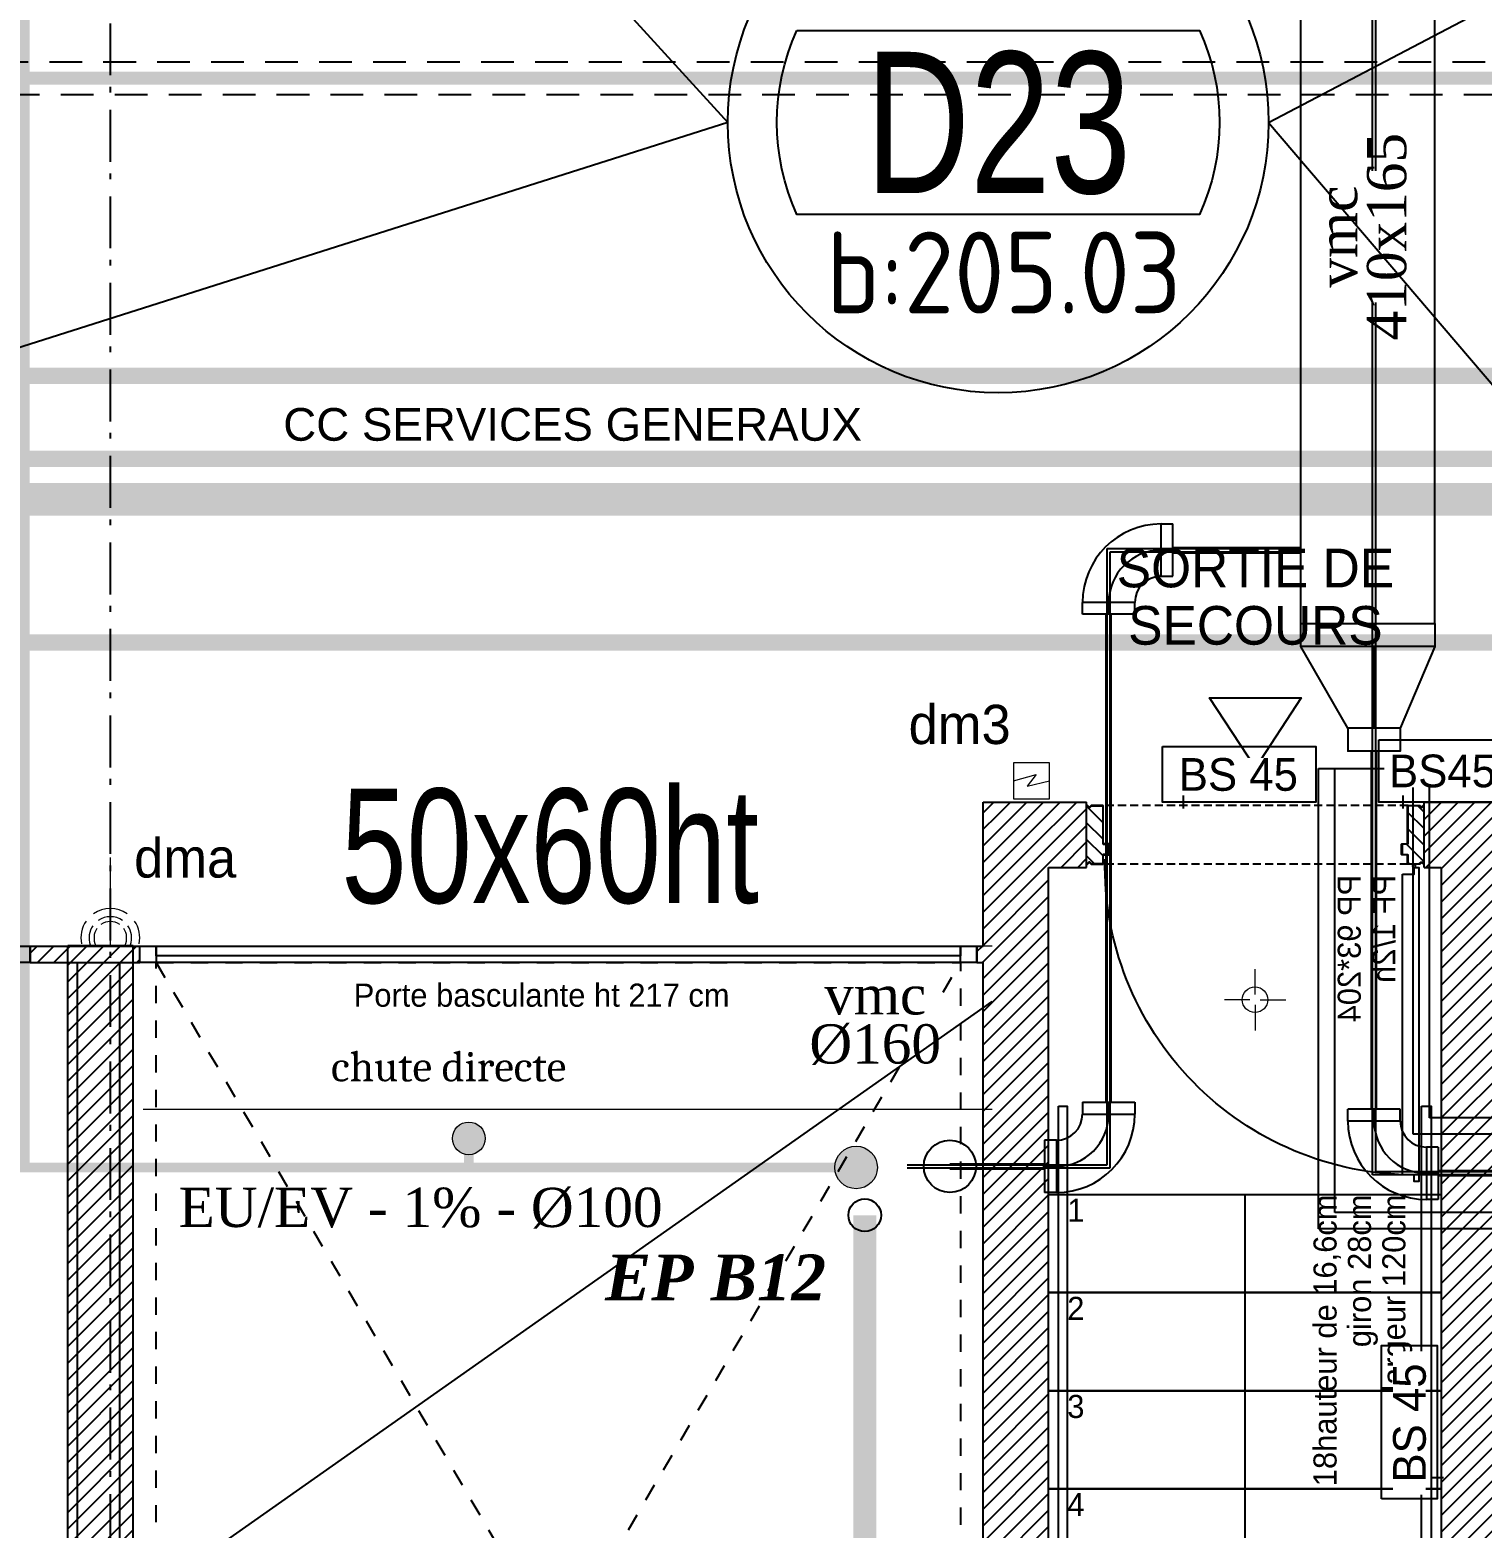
# Model space of a CAD drawing. Header units: centimetres. Extents: x 2452 to 16512, y -4226 to 6371.
# Drawn here: x 10391.9 to 10835.9, y 3608.4 to 4066.5 of the extents above; entities that cross this region are included whole.
import ezdxf
from ezdxf import colors
from ezdxf.entities.mleader import LeaderData, LeaderLine
from ezdxf.enums import TextEntityAlignment as Align
from ezdxf.math import Vec2, Vec3

# ---------------------------------------------------------------- set-up
doc = ezdxf.new("R2010")
doc.units = ezdxf.units.CM
for name, pattern in [('ACAD_ISO02W100', [15, 12, -3]), ('prlm_ef', [0.165, 0.1, -0.065]), ('prlm_ep', [2.5, 1.25, -0.25, 0.25, -0.25, 0.25, -0.25]), ('prlm_eu', [2, 1.25, -0.25, 0.25, -0.25]), ('Style de ligne -1', [0.41664, 0.20828, -0.20836]), ('Style de ligne -11', [0.347222, 0.20828, -0.138942]), ('Style de ligne -13', [0.147638, 0.098425, -0.049213]), ('Style de ligne -6', [1.04164, 0.625, -0.20828, 0.06943, -0.13893]), ('VW-01', [0.41656, 0.20828, -0.20828])]:
    doc.linetypes.add(name, pattern=pattern)
for name, color, linetype, lineweight in [('01_poutres', 40, 'Continuous', 20), ('01_texte_repere', 252, 'Continuous', 20), ('_GAZELEC-RESERVATION', 1, 'Continuous', 18), ('prlm-ELEC-BT', 1, 'Continuous', 25), ('prlm-ELEC-CFO', 1, 'Continuous', 25), ('prlm-ELEC-SSI', 6, 'Continuous', 25), ('prlm-TELECOM', 3, 'Continuous', 25)]:
    doc.layers.add(name, color=color, linetype=linetype, lineweight=lineweight)
for name, color, linetype in [('01_texte', 252, 'Continuous'), ('B GÈnÈral_Hatch', 252, 'Continuous'), ('B Général', 252, 'Continuous'), ('C ANNOTATIONS-prestations', 252, 'Continuous'), ('C ANNOTATIONS-texte', 252, 'Continuous'), ('prlm-BA', 30, 'Continuous'), ('prlm-EAU-EF', 161, 'Continuous'), ('prlm-EAU-EP', 141, 'Continuous'), ('prlm-EAU-EUEV', 25, 'Continuous'), ('prlm-MOD', 64, 'Continuous'), ('prlm-VMC', 93, 'Continuous')]:
    doc.layers.add(name, color=color, linetype=linetype)
doc.layers.add('prlm-ZEROPLOT', color=254, linetype='Continuous', plot=False)
doc.styles.add('Arial', font='arial.ttf')
doc.styles.add('CEDREP', font='GILC____.TTF')
doc.styles.add('CEDTXT', font='isocp.shx')
doc.styles.add('Eurostile', font='Eurosti.TTF')
doc.styles.add('Eurostile (bold)', font='Eurostib.TTF')
doc.styles.add('prlm-eau-ep', font='timesbi.ttf', dxfattribs={"height": 18})
doc.styles.add('prlm-eau-euev', font='pala.ttf', dxfattribs={"height": 18})
doc.styles.add('prlm-elec-cfo', font='comic.ttf', dxfattribs={"height": 12})
doc.styles.add('prlm-elec-ssi', font='comic.ttf', dxfattribs={"height": 12})
doc.styles.add('prlm-mod', font='cambriaz.ttf', dxfattribs={"height": 18})
doc.styles.add('prlm-vmc', font='pala.ttf', dxfattribs={"height": 14})
doc.styles.get("Standard").update_dxf_attribs({"font": 'isocp.shx', "height": 15})
pattern_1 = [(45, (0, 0), (2.4253472, -2.6458333), [])]

# ---------------------------------------------------------------- blocks, each defined once
blk = doc.blocks.new('Porte basculante ht200cm')
at = {"layer": 'B Général', "linetype": 'Style de ligne -1', "ltscale": 25.4}
for p, q in [((-123, -2.5), (0, -212.5)), ((0, -212.5), (123, -2.5))]:
    blk.add_line(p, q, dxfattribs=at)
at = {"layer": 'B Général', "linetype": 'Continuous', "flags": 128}
for points in [[(-128, 2.5), (128, 2.5), (128, -2.5), (-128, -2.5)], [(-123, 2.5), (123, 2.5), (123, -0.5), (-123, -0.5)]]:
    blk.add_lwpolyline(points, close=True, dxfattribs=at)
at = {"layer": 'B Général', "flags": 128}
for points in [[(-128, 2.5), (-123, 2.5), (-123, -2.5), (-128, -2.5)], [(123, 2.5), (128, 2.5), (128, -2.5), (123, -2.5)]]:
    blk.add_lwpolyline(points, close=True, dxfattribs=at)
at = {"layer": 'B Général', "linetype": 'Style de ligne -1', "ltscale": 25.4, "flags": 128}
blk.add_lwpolyline([(-123, -2.5), (123, -2.5), (123, -212.5), (-123, -212.5)], close=True, dxfattribs=at)
at = {"layer": 'B Général', "insert": (-66, -238.42), "char_height": 12.94, "attachment_point": 1, "line_spacing_factor": 0.894142, "style": 'Eurostile'}
blk.add_mtext('G', dxfattribs=at)
at = {"layer": 'C ANNOTATIONS-prestations', "insert": (-62.58, -8.98), "char_height": 7.059, "attachment_point": 1, "line_spacing_factor": 0.894142, "style": 'Eurostile'}
blk.add_mtext('Porte basculante ht 217 cm', dxfattribs=at)
blk = doc.blocks.new('Objet Paramétrique')
at = {"layer": 'B Général', "linetype": 'Continuous'}
blk.add_line((0, 0), (0, 500), dxfattribs=at)
blk = doc.blocks.new('Objet Paramétrique-1')
at = {"layer": 'B Général', "linetype": 'Continuous'}
for p, q in [((0, 0), (0, 500)), ((264, 0), (264, 500))]:
    blk.add_line(p, q, dxfattribs=at)
at = {"layer": 'B Général', "insert": (132, 250), "char_height": 14.118, "attachment_point": 5, "line_spacing_factor": 0.894142, "style": 'Eurostile'}
blk.add_mtext('91', dxfattribs=at)
blk = doc.blocks.new('PP 93_204 PF1_2h mur20')
at = {"layer": 'B GÈnÈral_Hatch', "linetype": 'Continuous'}
h = blk.add_hatch(dxfattribs=at)
h.set_pattern_fill('50_BETON', color=256, style=0, pattern_type=2)
h.set_pattern_definition(pattern_1)
edge = h.paths.add_edge_path()
edge.add_line((-51.6, -8.95), (-50.94, -8.37))
edge.add_line((-50.94, -8.37), (-50.93, -8.36))
edge.add_arc((-50.79, -8.52), 0.2, 48.9909, 131.0091, ccw=False)
edge.add_line((-50.66, -8.36), (-50.65, -8.37))
edge.add_line((-50.65, -8.37), (-50.1, -8.86))
edge.add_line((-50.1, -8.86), (-50.1, -8.86))
edge.add_arc((-50.06, -8.82), 0.05, 228.9909, 270)
edge.add_line((-50.06, -8.87), (-50.06, -8.87))
edge.add_line((-50.06, -8.87), (-46.7, -8.87))
edge.add_line((-46.7, -8.87), (-46.69, -8.87))
edge.add_arc((-46.69, -8.83), 0.0435, 270, 360)
edge.add_line((-46.65, -8.83), (-46.65, 2.7))
edge.add_arc((-46.48, 2.7), 0.174, 90, 180, ccw=False)
edge.add_line((-46.48, 2.87), (-46.45, 2.87))
edge.add_line((-46.45, 2.87), (-44.9, 2.87))
edge.add_line((-44.9, 2.87), (-44.89, 2.87))
edge.add_arc((-44.89, 2.91), 0.0435, 270, 360)
edge.add_line((-44.85, 2.91), (-44.85, 5.96))
edge.add_arc((-44.89, 5.96), 0.0435, 0, 90)
edge.add_line((-44.89, 6), (-44.9, 6))
edge.add_line((-44.9, 6), (-46.45, 6))
edge.add_line((-46.45, 6), (-46.48, 6))
edge.add_arc((-46.48, 6.17), 0.174, 180, 270, ccw=False)
edge.add_line((-46.65, 6.17), (-46.65, 8.83))
edge.add_arc((-46.69, 8.83), 0.0435, 0, 90)
edge.add_line((-46.69, 8.87), (-46.7, 8.87))
edge.add_line((-46.7, 8.87), (-50.06, 8.87))
edge.add_line((-50.06, 8.87), (-50.06, 8.87))
edge.add_arc((-50.06, 8.82), 0.05, 90, 131.0091)
edge.add_line((-50.1, 8.86), (-50.1, 8.86))
edge.add_line((-50.1, 8.86), (-50.65, 8.37))
edge.add_line((-50.65, 8.37), (-50.66, 8.37))
edge.add_arc((-50.79, 8.52), 0.2, 233.0967, 311.0091, ccw=False)
edge.add_line((-50.91, 8.36), (-50.92, 8.36))
edge.add_line((-50.92, 8.36), (-51.44, 8.81))
edge.add_line((-51.44, 8.81), (-51.44, 8.81))
edge.add_line((-51.44, 8.81), (-51.6, 8.95))
edge.add_line((-51.6, 8.95), (-51.6, -8.95))
h = blk.add_hatch(dxfattribs=at)
h.set_pattern_fill('50_BETON', color=256, style=0, pattern_type=2)
h.set_pattern_definition(pattern_1)
edge = h.paths.add_edge_path()
edge.add_line((51.6, -8.95), (50.94, -8.37))
edge.add_line((50.94, -8.37), (50.93, -8.36))
edge.add_arc((50.79, -8.52), 0.2, 48.9909, 131.0091)
edge.add_line((50.66, -8.36), (50.65, -8.37))
edge.add_line((50.65, -8.37), (50.1, -8.86))
edge.add_line((50.1, -8.86), (50.1, -8.86))
edge.add_arc((50.06, -8.82), 0.05, 270, 311.0091, ccw=False)
edge.add_line((50.06, -8.87), (50.06, -8.87))
edge.add_line((50.06, -8.87), (46.7, -8.87))
edge.add_line((46.7, -8.87), (46.69, -8.87))
edge.add_arc((46.69, -8.83), 0.0435, 180, 270, ccw=False)
edge.add_line((46.65, -8.83), (46.65, 2.7))
edge.add_arc((46.48, 2.7), 0.174, 0, 90)
edge.add_line((46.48, 2.87), (46.45, 2.87))
edge.add_line((46.45, 2.87), (44.9, 2.87))
edge.add_line((44.9, 2.87), (44.89, 2.87))
edge.add_arc((44.89, 2.91), 0.0435, 180, 270, ccw=False)
edge.add_line((44.85, 2.91), (44.85, 5.96))
edge.add_arc((44.89, 5.96), 0.0435, 90, 180, ccw=False)
edge.add_line((44.89, 6), (44.9, 6))
edge.add_line((44.9, 6), (46.45, 6))
edge.add_line((46.45, 6), (46.48, 6))
edge.add_arc((46.48, 6.17), 0.174, 270, 360)
edge.add_line((46.65, 6.17), (46.65, 8.83))
edge.add_arc((46.69, 8.83), 0.0435, 90, 180, ccw=False)
edge.add_line((46.69, 8.87), (46.7, 8.87))
edge.add_line((46.7, 8.87), (50.06, 8.87))
edge.add_line((50.06, 8.87), (50.06, 8.87))
edge.add_arc((50.06, 8.82), 0.05, 48.9909, 90, ccw=False)
edge.add_line((50.1, 8.86), (50.1, 8.86))
edge.add_line((50.1, 8.86), (50.65, 8.37))
edge.add_line((50.65, 8.37), (50.66, 8.37))
edge.add_arc((50.79, 8.52), 0.2, 228.9909, 306.9033)
edge.add_line((50.91, 8.36), (50.92, 8.36))
edge.add_line((50.92, 8.36), (51.44, 8.81))
edge.add_line((51.44, 8.81), (51.44, 8.81))
edge.add_line((51.44, 8.81), (51.6, 8.95))
edge.add_line((51.6, 8.95), (51.6, -8.95))
at = {"layer": 'B Général', "linetype": 'Style de ligne -13', "ltscale": 25.4}
for p, q in [((46.7, 9), (-46.7, 9)), ((46.7, -9), (-46.7, -9))]:
    blk.add_line(p, q, dxfattribs=at)
at = {"layer": 'B Général', "linetype": 'Continuous', "flags": 128}
for points in [[(45, 12), (48.5, 12), (48.5, 10), (50, 10), (50.01, 106), (48.51, 106), (48.51, 104), (45.01, 104)], [(0, -20.5), (-14, -41.85), (14, -41.85)]]:
    blk.add_lwpolyline(points, close=True, dxfattribs=at)
for points in [[(-46.5, 8.83), (-46.5, 6.17, 0.414214), (-46.46, 6.13), (-46.45, 6.13), (-44.9, 6.13), (-44.87, 6.13, -0.414214), (-44.7, 5.96), (-44.7, 2.91, -0.414214), (-44.87, 2.74), (-44.9, 2.74), (-46.45, 2.74), (-46.46, 2.74, 0.414214), (-46.5, 2.7), (-46.5, -8.83, -0.414214), (-46.67, -9), (-46.7, -9), (-50.06, -9), (-50.07, -9, -0.18087), (-50.2, -8.95), (-50.2, -8.95), (-50.76, -8.47), (-50.76, -8.46, 0.373975), (-50.83, -8.46), (-50.83, -8.47), (-51.49, -9.04), (-51.6, -8.95), (-50.94, -8.37), (-50.93, -8.36, -0.373975), (-50.66, -8.36), (-50.65, -8.37), (-50.1, -8.86), (-50.1, -8.86, 0.18087), (-50.06, -8.87), (-50.06, -8.87), (-46.7, -8.87), (-46.69, -8.87, 0.414214), (-46.65, -8.83), (-46.65, 2.7, -0.414214), (-46.48, 2.87), (-46.45, 2.87), (-44.9, 2.87), (-44.89, 2.87, 0.414214), (-44.85, 2.91), (-44.85, 5.96, 0.414214), (-44.89, 6), (-44.9, 6), (-46.45, 6), (-46.48, 6, -0.414214), (-46.65, 6.17), (-46.65, 8.83, 0.414214), (-46.69, 8.87), (-46.7, 8.87), (-50.06, 8.87), (-50.06, 8.87, 0.18087), (-50.1, 8.86), (-50.1, 8.86), (-50.65, 8.37), (-50.66, 8.37, -0.353689), (-50.91, 8.36), (-50.92, 8.36), (-51.44, 8.81), (-51.44, 8.81), (-51.6, 8.95), (-51.49, 9.04), (-50.88, 8.51, 0.385556), (-50.77, 8.46), (-50.76, 8.47), (-50.2, 8.95), (-50.2, 8.95, -0.18087), (-50.07, 9), (-50.06, 9), (-46.7, 9), (-46.67, 9, -0.414214)], [(46.5, 8.83), (46.5, 6.17, -0.414214), (46.46, 6.13), (46.45, 6.13), (44.9, 6.13), (44.87, 6.13, 0.414214), (44.7, 5.96), (44.7, 2.91, 0.414214), (44.87, 2.74), (44.9, 2.74), (46.45, 2.74), (46.46, 2.74, -0.414214), (46.5, 2.7), (46.5, -8.83, 0.414214), (46.67, -9), (46.7, -9), (50.06, -9), (50.07, -9, 0.18087), (50.2, -8.95), (50.2, -8.95), (50.76, -8.47), (50.76, -8.46, -0.373975), (50.83, -8.46), (50.83, -8.47), (51.49, -9.04), (51.6, -8.95), (50.94, -8.37), (50.93, -8.36, 0.373975), (50.66, -8.36), (50.65, -8.37), (50.1, -8.86), (50.1, -8.86, -0.18087), (50.06, -8.87), (50.06, -8.87), (46.7, -8.87), (46.69, -8.87, -0.414214), (46.65, -8.83), (46.65, 2.7, 0.414214), (46.48, 2.87), (46.45, 2.87), (44.9, 2.87), (44.89, 2.87, -0.414214), (44.85, 2.91), (44.85, 5.96, -0.414214), (44.89, 6), (44.9, 6), (46.45, 6), (46.48, 6, 0.414214), (46.65, 6.17), (46.65, 8.83, -0.414214), (46.69, 8.87), (46.7, 8.87), (50.06, 8.87), (50.06, 8.87, -0.18087), (50.1, 8.86), (50.1, 8.86), (50.65, 8.37), (50.66, 8.37, 0.353689), (50.91, 8.36), (50.92, 8.36), (51.44, 8.81), (51.44, 8.81), (51.6, 8.95), (51.49, 9.04), (50.88, 8.51, -0.385556), (50.77, 8.46), (50.76, 8.47), (50.2, 8.95), (50.2, 8.95, 0.18087), (50.07, 9), (50.06, 9), (46.7, 9), (46.67, 9, 0.414214)]]:
    blk.add_lwpolyline(points, format="xyb", close=True, dxfattribs=at)
at = {"layer": 'B Général', "linetype": 'Continuous'}
blk.add_circle((48.5, 9.5), 0.5, dxfattribs=at)
blk.add_arc((48.5, 9.5), 94.5, 90, 181.2323, dxfattribs=at)
at = {"layer": 'C ANNOTATIONS-prestations', "insert": (25.17, 12.23), "char_height": 7.059, "attachment_point": 1, "rotation": 90, "line_spacing_factor": 0.894142, "style": 'Eurostile'}
blk.add_mtext('PP 93*204\\PPF 1/2h\\P', dxfattribs=at)
blk = doc.blocks.new('Groupe-114-1')
at = {"layer": 'B GÈnÈral_Hatch', "linetype": 'Continuous'}
blk.add_hatch(color=250, dxfattribs=at).paths.add_polyline_path([(10767.65, 3497.51), (10763.39, 3481.64), (10759.14, 3497.51)])
at = {"layer": 'B Général', "linetype": 'Continuous'}
blk.add_line((10763.39, 3710.39), (10763.39, 3481.64), dxfattribs=at)
at = {"layer": 'B Général', "linetype": 'VW-01', "ltscale": 25.4}
blk.add_line((10703.39, 3477.7), (10823.39, 3485.39), dxfattribs=at)
at = {"layer": 'B Général', "linetype": 'Continuous', "flags": 128}
for points in [[(10706.39, 3737.39), (10709.08, 3737.39), (10709.08, 3200.39), (10706.39, 3200.39)], [(10817.39, 3737.39), (10820.39, 3737.39), (10820.39, 3200.39), (10817.39, 3200.39)], [(10703.39, 3710.39), (10823.39, 3710.39), (10823.39, 3680.39), (10703.39, 3680.39)], [(10703.39, 3680.39), (10823.39, 3680.39), (10823.39, 3650.39), (10703.39, 3650.39)], [(10703.39, 3650.39), (10823.39, 3650.39), (10823.39, 3620.39), (10703.39, 3620.39)], [(10703.39, 3620.39), (10823.39, 3620.39), (10823.39, 3590.39), (10703.39, 3590.39)], [(10703.39, 3590.39), (10823.39, 3590.39), (10823.39, 3560.39), (10703.39, 3560.39)], [(10703.39, 3560.39), (10823.39, 3560.39), (10823.39, 3530.39), (10703.39, 3530.39)], [(10703.39, 3530.39), (10823.39, 3530.39), (10823.39, 3500.39), (10703.39, 3500.39)]]:
    blk.add_lwpolyline(points, close=True, dxfattribs=at)
blk.add_lwpolyline([(10823.39, 3485.39), (10823.39, 3500.39), (10703.39, 3500.39), (10703.39, 3477.89)], dxfattribs=at)
at = {"layer": 'B Général', "flags": 128}
blk.add_lwpolyline([(10767.65, 3497.51), (10763.39, 3481.64), (10759.14, 3497.51)], close=True, dxfattribs=at)
at = {"layer": 'B Général', "linetype": 'VW-01', "ltscale": 25.4, "flags": 128}
blk.add_lwpolyline([(10823.39, 3485.39), (10823.39, 3470.39), (10703.39, 3470.39), (10703.39, 3477.89)], dxfattribs=at)
for points in [[(10703.39, 3470.39), (10823.39, 3470.39), (10823.39, 3440.39), (10703.39, 3440.39)], [(10703.39, 3440.39), (10823.39, 3440.39), (10823.39, 3410.39), (10703.39, 3410.39)], [(10703.39, 3410.39), (10823.39, 3410.39), (10823.39, 3380.39), (10703.39, 3380.39)], [(10703.39, 3380.39), (10823.39, 3380.39), (10823.39, 3350.39), (10703.39, 3350.39)], [(10703.39, 3350.39), (10823.39, 3350.39), (10823.39, 3320.39), (10703.39, 3320.39)], [(10703.39, 3320.39), (10823.39, 3320.39), (10823.39, 3290.39), (10703.39, 3290.39)], [(10703.39, 3290.39), (10823.39, 3290.39), (10823.39, 3260.39), (10703.39, 3260.39)], [(10703.39, 3260.39), (10823.39, 3260.39), (10823.39, 3230.39), (10703.39, 3230.39)], [(10703.39, 3230.39), (10823.39, 3230.39), (10823.39, 3200.39), (10703.39, 3200.39)]]:
    blk.add_lwpolyline(points, close=True, dxfattribs=at)
at = {"layer": 'C ANNOTATIONS-texte', "attachment_point": 1, "line_spacing_factor": 0.894142, "style": 'Eurostile'}
for s, insert, char_height, width in [('1', (10709.08, 3709.09), 7.06, 8.8349), ('2', (10709.08, 3679.09), 7.06, 8.8349), ('3', (10709.08, 3649.09), 7.06, 8.8349), ('4', (10709.08, 3619.09), 7.06, 8.8349), ('5', (10709.08, 3589.09), 7.06, 8.8349), ('6', (10709.08, 3559.09), 7.06, 8.8349), ('7', (10709.08, 3529.09), 7.06, 8.8349), ('8', (10709.08, 3499.09), 7.06, 8.8349), ('9', (10709.08, 3469.09), 7.06, 8.8349), ('10', (10709.08, 3439.09), 7.059, 24.9178), ('11', (10709.08, 3409.09), 7.059, 30.4178), ('12', (10709.08, 3379.09), 7.059, 31.9178), ('13', (10709.08, 3349.09), 7.059, 26.4178), ('14', (10709.08, 3319.09), 7.059, 22.4178), ('15', (10709.08, 3289.09), 7.059, 29.4178), ('16', (10709.08, 3259.09), 7.059, 22.9178), ('17', (10709.08, 3228.49), 7.059, 22.9178), ('18', (10709.08, 3197.89), 7.059, 22.9178)]:
    blk.add_mtext(s, dxfattribs=dict(at, insert=insert, char_height=char_height, width=width))
at = {"layer": 'C ANNOTATIONS-texte', "insert": (10784.37, 3710.39), "char_height": 7.059, "width": 120, "attachment_point": 3, "rotation": 90, "line_spacing_factor": 0.894142, "style": 'Eurostile'}
blk.add_mtext('18hauteur de 16,6cm\\Pgiron 28cm\\Plargeur 120cm', dxfattribs=at)
blk = doc.blocks.new('Groupe-118-1')
at = {"layer": 'B Général', "lineweight": 18}
for p, q in [((10766.5, 3771.51), (10766.5, 3779.32)), ((10764.94, 3769.95), (10757.12, 3769.95)), ((10766.5, 3768.39), (10766.5, 3760.57)), ((10768.06, 3769.95), (10775.88, 3769.95))]:
    blk.add_line(p, q, dxfattribs=at)
blk.add_circle((10766.5, 3769.95), 3.91, dxfattribs=at)
blk = doc.blocks.new('Groupe-129-1')
at = {"layer": 'C ANNOTATIONS-prestations', "linetype": 'Continuous'}
for p, q in [((10785.89, 3699.86), (10785.89, 3840.7)), ((10785.89, 3840.7), (10790.89, 3840.7)), ((10790.89, 3704.86), (10790.89, 3840.7)), ((10790.89, 3840.7), (10814.89, 3840.7)), ((10814.89, 3728.86), (10814.89, 3840.7)), ((10814.89, 3840.7), (10819.89, 3840.7)), ((10819.89, 3733.86), (10819.89, 3840.7)), ((11113.46, 3733.86), (10819.89, 3733.86)), ((11113.46, 3027.11), (11113.46, 3733.86)), ((11108.46, 3728.86), (10814.89, 3728.86)), ((11108.46, 3027.11), (11108.46, 3728.86)), ((11084.46, 3704.86), (10790.89, 3704.86)), ((11084.46, 3027.11), (11084.46, 3704.86)), ((11079.46, 3699.86), (10785.89, 3699.86)), ((11079.46, 3027.11), (11079.46, 3699.86)), ((11079.46, 3027.11), (11084.46, 3027.11)), ((11084.46, 3027.11), (11108.46, 3027.11)), ((11108.46, 3027.11), (11113.46, 3027.11))]:
    blk.add_line(p, q, dxfattribs=at)
blk = doc.blocks.new('Groupe-130-1')
at = {"layer": 'C ANNOTATIONS-prestations'}
blk.add_blockref('Groupe-129-1', (0, 0), dxfattribs=at)
at = {"layer": 'C ANNOTATIONS-prestations', "insert": (11031.88, 3448.1), "char_height": 9.412, "attachment_point": 1, "rotation": 90, "line_spacing_factor": 0.894142, "style": 'Eurostile'}
blk.add_mtext('Prévoir caissons CF2H\\Psur réseaux VMC ', dxfattribs=at)
blk = doc.blocks.new('xi.ep')
at = {"layer": 'prlm-EAU-EP', "color": 0, "linetype": 'ByBlock', "lineweight": -2}
blk.add_circle((0, 0), 5, dxfattribs=at)
blk = doc.blocks.new('A$C3F5B2E1A')
at = {"layer": 'prlm-VMC'}
for points in [[(18.58, 32), (-22.42, 32), (-22.42, 39), (18.58, 39), (18.58, 32)], [(-8, 7), (-22.42, 32)], [(0, 7), (0, 32)], [(18.58, 32), (8, 7)], [(8, 7), (8, 0), (-8, 0), (-8, 0)], [(8, 7), (-8, 7), (-8, 0)]]:
    blk.add_lwpolyline(points, dxfattribs=at)
blk = doc.blocks.new('xi.vmcd160')
at = {"layer": 'prlm-VMC', "color": 0, "linetype": 'ByBlock', "lineweight": -2, "insert": (0, 0), "char_height": 12, "width": 38.0377, "attachment_point": 2, "line_spacing_factor": 0.75, "style": 'prlm-vmc', "bg_fill": 3, "box_fill_scale": 1.1, "bg_fill_color": 256, "bg_fill_transparency": 0}
blk.add_mtext('vmc\\P%%C160', dxfattribs=at)
blk = doc.blocks.new('xi.c160-90')
at = {"layer": 'prlm-VMC'}
for p, q in [((16, 11.6), (16, 27.6)), ((16, 27.6), (19.6, 27.6)), ((19.6, 11.6), (19.6, 27.6)), ((16, 19.6), (19.6, 19.6)), ((16, 11.6), (19.6, 11.6)), ((-8, 0), (-8, 3.6)), ((8, 3.6), (-8, 3.6)), ((8, 0), (-8, 0)), ((0, 0), (0, 3.6)), ((8, 0), (8, 3.6))]:
    blk.add_line(p, q, dxfattribs=at)
for radius in [24, 16, 8]:
    blk.add_arc((16, 3.6), radius, 90, 180, dxfattribs=at)
blk = doc.blocks.new('xi.chu')
at = {"layer": 'prlm-EAU-EUEV', "linetype": 'ByBlock', "lineweight": 5}
blk.add_hatch(color=0, dxfattribs=at).paths.add_polyline_path([(6.5, 0, 1), (-6.5, 0, 1)])
at = {"layer": 'prlm-EAU-EUEV', "color": 0, "linetype": 'ByBlock', "lineweight": 5}
blk.add_circle((0, 0), 6.5, dxfattribs=at)
blk = doc.blocks.new('A$C711F189D')
at = {"layer": '01_poutres', "color": 0}
for points in [[(1476.68, 71.96), (1217, 71.96)], [(1476.68, 21.96), (1217, 21.96)]]:
    blk.add_lwpolyline(points, dxfattribs=at)
at = {"layer": '01_texte', "color": 0}
for points in [[(623, 1170), (1395.83, 323.85)], [(1561.16, 323.85), (2222.96, 670.9)], [(1395.83, 323.85), (603, 71.96)], [(1561.16, 323.85), (2222.96, -451.1)], [(947.13, -317.65), (1476.68, 55.04)]]:
    blk.add_lwpolyline(points, dxfattribs=at)
blk.add_lwpolyline([(1416.93, 351.94), (1540.05, 351.94, -0.21739), (1540.05, 295.75), (1416.93, 295.75, -0.21739), (1416.93, 351.94, 24.041595)], format="xyb", dxfattribs=at)
blk.add_circle((1478.49, 323.85), 82.67, dxfattribs=at)
for s, height, style, p in [('D23', 43.2, 'CEDREP', (1478.49, 323.85)), ('b:205.03', 25, 'CEDTXT', (1480.19, 277.94))]:
    blk.add_text(s, height=height, dxfattribs=dict(at, style=style)).set_placement(p, align=Align.MIDDLE_CENTER)
at = {"layer": '01_texte_repere', "color": 0, "insert": (1341.47, 84.65), "char_height": 35, "width": 164.8035, "attachment_point": 8, "rotation": 0.0002, "style": 'CEDREP'}
blk.add_mtext('50x60ht ', dxfattribs=at)
blk = doc.blocks.new('xi.dma')
at = {"layer": 'prlm-ELEC-CFO', "color": 0, "linetype": 'ACAD_ISO02W100', "lineweight": 5, "flags": 128}
for points in [[(0, 0), (0, 35)], [(-20, 0), (20, 0)]]:
    blk.add_lwpolyline(points, dxfattribs=at)
at = {"layer": 'prlm-ELEC-CFO', "color": 0, "linetype": 'ByBlock', "lineweight": 5}
for radius, start, end in [(9, 55, 125), (9, 145, 191.803), (6.5, 145, 199.0387), (5, 145, 207.3745), (6.5, 55, 125), (5, 55, 125), (5, 332.6255, 35), (6.5, 340.9613, 35), (9, 348.197, 35)]:
    blk.add_arc((0, 2.41), radius, start, end, dxfattribs=at)
blk = doc.blocks.new('xi.bs45')
at = {"layer": 'prlm-ELEC-SSI', "color": 0, "linetype": 'ByBlock', "lineweight": -2}
blk.add_lwpolyline([(-23.46, 17), (23.46, 17), (23.46, 0), (-23.46, 0)], close=True, dxfattribs=at)
at = {"layer": 'prlm-ZEROPLOT', "color": 254, "linetype": 'ByBlock', "lineweight": -2}
blk.add_lwpolyline([(-17, -1.98), (-17, 2.02)], dxfattribs=at)
at = {"layer": 'prlm-ELEC-SSI', "color": 0, "linetype": 'ByBlock', "lineweight": -2, "insert": (-0.24, 8.39), "char_height": 10, "width": 43.7694, "attachment_point": 5, "style": 'prlm-elec-cfo', "bg_fill": 3, "box_fill_scale": 1, "bg_fill_color": 256, "bg_fill_transparency": 0}
blk.add_mtext('BS 45', dxfattribs=at)
blk = doc.blocks.new('xi.bs45g')
at = {"layer": 'prlm-ELEC-SSI', "color": 0, "linetype": 'ByBlock', "lineweight": -2}
blk.add_lwpolyline([(-26.46, 19), (26.46, 19), (26.46, 0), (-26.46, 0)], close=True, dxfattribs=at)
at = {"layer": 'prlm-ZEROPLOT', "color": 254, "linetype": 'ByBlock', "lineweight": -2}
blk.add_lwpolyline([(-19, -2), (-19, 2)], dxfattribs=at)
at = {"layer": 'prlm-ELEC-SSI', "color": 0, "linetype": 'ByBlock', "lineweight": -2, "insert": (0.06, 9.46), "char_height": 10, "width": 49.6606, "attachment_point": 5, "style": 'prlm-elec-cfo', "bg_fill": 3, "box_fill_scale": 1, "bg_fill_color": 256, "bg_fill_transparency": 0}
blk.add_mtext('BS45 G', dxfattribs=at)
blk = doc.blocks.new('xi.dm')
at = {"layer": 'prlm-ELEC-SSI', "color": 0, "lineweight": 20, "flags": 128}
blk.add_lwpolyline([(5.5, 0), (5.5, 11), (-5.5, 11), (-5.5, 0)], close=True, dxfattribs=at)
at = {"layer": 'prlm-ELEC-SSI', "color": 0, "linetype": 'ByBlock', "lineweight": 13, "flags": 128}
blk.add_lwpolyline([(-5.5, 5.5), (1.52, 7.39), (-1.23, 3.91), (5.5, 5.5)], dxfattribs=at)
blk = doc.blocks.new('xi.eu')
at = {"layer": 'prlm-EAU-EUEV', "linetype": 'ByBlock', "lineweight": -2}
h = blk.add_hatch(color=0, dxfattribs=at)
edge = h.paths.add_edge_path()
edge.add_arc((0, 0), 5, 0, 360)
at = {"layer": 'prlm-EAU-EUEV', "color": 0, "linetype": 'ByBlock', "lineweight": 5}
blk.add_circle((0, 0), 5, dxfattribs=at)

msp = doc.modelspace()

# ---------------------------------------------------------------- hatches: boundary and pattern name
at = {"layer": 'B GÈnÈral_Hatch', "linetype": 'Continuous'}
h = msp.add_hatch(dxfattribs=at)
h.set_pattern_fill('50_BETON', color=256, style=0, pattern_type=2)
h.set_pattern_definition(pattern_1)
h.paths.add_polyline_path([(10703.39, 3810.39), (10683.39, 3830.39), (10683.39, 3272.29), (10703.39, 3272.29)])
h = msp.add_hatch(dxfattribs=at)
h.set_pattern_fill('50_BETON', color=256, style=0, pattern_type=2)
h.set_pattern_definition(pattern_1)
h.paths.add_polyline_path([(10715.01, 3830.39), (10683.39, 3830.39), (10703.39, 3810.39), (10715.01, 3810.39)])
h = msp.add_hatch(dxfattribs=at)
h.set_pattern_fill('50_BETON', color=256, style=0, pattern_type=2)
h.set_pattern_definition(pattern_1)
h.paths.add_polyline_path([(10823.39, 3810.39), (10848.39, 3830.39), (10818.21, 3830.39), (10818.21, 3810.39)])
h = msp.add_hatch(dxfattribs=at)
h.set_pattern_fill('50_BETON', color=256, style=0, pattern_type=2)
h.set_pattern_definition(pattern_1)
h.paths.add_polyline_path([(10848.39, 1634), (10848.39, 3830.39), (10823.39, 3810.39), (10823.39, 1634)])
h = msp.add_hatch(dxfattribs=at)
h.set_pattern_fill('50_BETON', color=256, style=0, pattern_type=2)
h.set_pattern_definition(pattern_1)
h.paths.add_polyline_path([(10391.98, 3786.35), (10391.98, 3781.35), (10425.48, 3781.35), (10425.48, 3786.35)])
h = msp.add_hatch(dxfattribs=at)
h.set_pattern_fill('50_BETON', color=256, style=0, pattern_type=2)
h.set_pattern_definition(pattern_1)
h.paths.add_polyline_path([(10403.48, 3786.44), (10403.48, 3272.29), (10423.48, 3272.29), (10423.48, 3786.44)])
h = msp.add_hatch(dxfattribs=at)
h.set_pattern_fill('50_BETON', color=256, style=0, pattern_type=2)
h.set_pattern_definition(pattern_1)
h.paths.add_polyline_path([(10683.39, 3781.35), (10683.39, 3786.35), (10681.48, 3786.35), (10681.48, 3781.35)])

# ---------------------------------------------------------------- linework, layer by layer
at = {"layer": 'B Général', "linetype": 'Style de ligne -6', "ltscale": 25.4}
msp.add_line((10416.48, 3285.39), (10416.48, 5820.39), dxfattribs=at)
at = {"layer": 'B Général', "linetype": 'Continuous', "lineweight": 18}
for p, q in [((10683.39, 3786.35), (10683.39, 3830.39)), ((10683.39, 3830.39), (10715.01, 3830.39)), ((10818.21, 3830.39), (10848.39, 3830.39)), ((10703.39, 3272.29), (10703.39, 3810.39)), ((10703.39, 3810.39), (10715.01, 3810.39)), ((10818.21, 3810.39), (10823.39, 3810.39)), ((10823.39, 3810.39), (10823.39, 3272.29)), ((10391.98, 3786.35), (10425.48, 3786.35)), ((10403.48, 3272.29), (10403.48, 3786.44)), ((10423.48, 3272.29), (10423.48, 3786.44)), ((10681.48, 3786.35), (10683.39, 3786.35)), ((10391.98, 3781.35), (10425.48, 3781.35)), ((10681.48, 3781.35), (10683.39, 3781.35)), ((10683.39, 3272.29), (10683.39, 3781.35))]:
    msp.add_line(p, q, dxfattribs=at)
at = {"layer": 'B Général', "linetype": 'Continuous'}
for p, q in [((10683.39, 3786.35), (10683.39, 3830.39)), ((10683.39, 3830.39), (10715.01, 3830.39)), ((10715.01, 3810.39), (10715.01, 3830.39)), ((10818.21, 3830.39), (10848.39, 3830.39)), ((10818.21, 3810.39), (10818.21, 3830.39)), ((10703.39, 3272.29), (10703.39, 3810.39)), ((10703.39, 3810.39), (10715.01, 3810.39)), ((10818.21, 3810.39), (10823.39, 3810.39)), ((10823.39, 3810.39), (10823.39, 3272.29)), ((10391.98, 3786.35), (10425.48, 3786.35)), ((10391.98, 3781.35), (10391.98, 3786.35)), ((10423.48, 3786.44), (10403.48, 3786.44)), ((10403.48, 3272.29), (10403.48, 3786.44)), ((10423.48, 3272.29), (10423.48, 3786.44)), ((10425.48, 3781.35), (10425.48, 3786.35)), ((10681.48, 3786.35), (10683.39, 3786.35)), ((10681.48, 3781.35), (10681.48, 3786.35)), ((10391.98, 3781.35), (10425.48, 3781.35)), ((10681.48, 3781.35), (10683.39, 3781.35)), ((10683.39, 3272.29), (10683.39, 3781.35))]:
    msp.add_line(p, q, dxfattribs=at)
at = {"layer": 'prlm-EAU-EP', "linetype": 'prlm_ep', "ltscale": 20, "const_width": 7, "flags": 128}
msp.add_lwpolyline([(10647.15, 3704.04), (10647.15, 3287.28)], dxfattribs=at)
at = {"layer": 'prlm-EAU-EUEV', "linetype": 'prlm_eu', "ltscale": 50, "const_width": 3, "flags": 128}
msp.add_lwpolyline([(10526.08, 3727.55), (10526.08, 3718.65)], dxfattribs=at)
at = {"layer": 'prlm-MOD', "ltscale": 25}
for p, q in [((10802.39, 3840.7), (10802.39, 4170.27)), ((10803.39, 3840.7), (10803.39, 4169.85)), ((10721.25, 3719.49), (10721.25, 3907.95)), ((10721.25, 3907.95), (10773.89, 3907.95)), ((10722.25, 3718.49), (10722.25, 3906.95)), ((10722.25, 3906.95), (10773.89, 3906.95)), ((10802.39, 3716.36), (10802.39, 3840.7)), ((10803.39, 3717.36), (10803.39, 3840.7)), ((10660.17, 3719.49), (10721.25, 3719.49)), ((10660.17, 3718.49), (10722.25, 3718.49)), ((11095.96, 3716.36), (10802.39, 3716.36)), ((11096.96, 3717.36), (10803.39, 3717.36))]:
    msp.add_line(p, q, dxfattribs=at)
at = {"layer": 'prlm-VMC'}
for p, q in [((10780.47, 3885), (10780.47, 4148.4)), ((10821.47, 3885), (10821.47, 4148.4))]:
    msp.add_line(p, q, dxfattribs=at)
at = {"layer": 'prlm-VMC', "ltscale": 25}
for p, q in [((10741.35, 3908.25), (10780.47, 3908.25)), ((10741.35, 3906.65), (10780.47, 3906.65)), ((10720.95, 3738.59), (10720.95, 3887.85)), ((10722.55, 3738.59), (10722.55, 3887.85)), ((10802.09, 3736.46), (10802.09, 3846)), ((10803.69, 3736.46), (10803.69, 3846)), ((10673.18, 3719.79), (10702.15, 3719.79)), ((10673.18, 3718.19), (10702.15, 3718.19)), ((11076.86, 3717.66), (10822.49, 3717.66)), ((11076.86, 3716.06), (10822.49, 3716.06))]:
    msp.add_line(p, q, dxfattribs=at)
at = {"layer": 'prlm-VMC'}
msp.add_circle((10673.18, 3718.99), 8, dxfattribs=at)

# ---------------------------------------------------------------- block references
at = {"layer": 'B Général', "xscale": -1, "rotation": 180}
msp.add_blockref('PP 93_204 PF1_2h mur20', (10766.61, 3820.39), dxfattribs=at)
at = {"layer": 'B Général'}
for name, p in [('Groupe-130-1', (0, 0)), ('Porte basculante ht200cm', (10263.98, 3783.85)), ('Porte basculante ht200cm', (10553.48, 3783.85)), ('Groupe-118-1', (0, 0)), ('Groupe-114-1', (0, 0))]:
    msp.add_blockref(name, p, dxfattribs=at)
at = {"layer": 'B Général', "xscale": -1}
msp.add_blockref('Objet Paramétrique', (10406.48, 3281.35), dxfattribs=at)
at = {"layer": 'B Général', "rotation": 2.637710330650049e-09}
msp.add_blockref('Objet Paramétrique-1', (10419.39, 3281.35), dxfattribs=at)
at = {"layer": 'prlm-EAU-EP'}
msp.add_blockref('xi.ep', (10647.15, 3704.04), dxfattribs=at)
at = {"layer": 'prlm-EAU-EUEV', "ltscale": 50, "rotation": 45}
msp.add_blockref('xi.eu', (10526.08, 3727.55), dxfattribs=at)
at = {"layer": 'prlm-EAU-EUEV'}
msp.add_blockref('xi.chu', (10644.51, 3718.65), dxfattribs=at)
at = {"layer": 'prlm-ELEC-CFO'}
msp.add_blockref('xi.dma', (10416.48, 3786.44), dxfattribs=at)
at = {"layer": 'prlm-ELEC-SSI', "lineweight": 20}
msp.add_blockref('xi.dm', (10698.1, 3831.39), dxfattribs=at)
at = {"layer": 'prlm-VMC'}
msp.add_blockref('xi.c160-90', (10721.75, 3887.85), dxfattribs=at)
at = {"layer": 'prlm-VMC', "ltscale": 25}
msp.add_blockref('A$C3F5B2E1A', (10802.89, 3846), dxfattribs=at)
at = {"layer": 'prlm-VMC'}
for p, rotation in [((10721.75, 3738.59), 180), ((10822.49, 3716.86), 90)]:
    msp.add_blockref('xi.c160-90', p, dxfattribs=dict(at, rotation=rotation))

# ---------------------------------------------------------------- texts
at = {"layer": 'C ANNOTATIONS-texte', "char_height": 11.765, "attachment_point": 2, "line_spacing_factor": 0.894142, "style": 'Eurostile (bold)'}
for insert in [(10766.61, 3907.83), (10766.62, 3907.89)]:
    msp.add_mtext('SORTIE DE \\PSECOURS', dxfattribs=dict(at, insert=insert))
at = {"layer": 'prlm-EAU-EP', "insert": (10567.77, 3692.03), "char_height": 14, "width": 86.1947, "attachment_point": 1, "style": 'prlm-eau-ep'}
msp.add_mtext('EP B12', dxfattribs=at)
at = {"layer": 'prlm-EAU-EUEV', "insert": (10483.97, 3753.99), "char_height": 9, "attachment_point": 1, "style": 'prlm-mod'}
msp.add_mtext_dynamic_manual_height_columns('chute directe', width=439.7445, gutter_width=75, heights=[0], dxfattribs=at)
at = {"layer": 'prlm-EAU-EUEV', "insert": (10437.35, 3712.45), "char_height": 12, "width": 190.7565, "attachment_point": 1, "style": 'prlm-eau-euev'}
msp.add_mtext('EU/EV - 1% - %%C100', dxfattribs=at)
at = {"layer": 'prlm-ELEC-BT', "ltscale": 25, "style": 'Arial'}
msp.add_text('CC SERVICES GENERAUX', height=10, dxfattribs=at).set_placement((10469.35, 3940.9))

# ---------------------------------------------------------------- leaders
at = {"layer": '_GAZELEC-RESERVATION', "color": 6}
ml = msp.add_multileader_mtext('Standard', dxfattribs=at)
ml.set_content('résa n°3 EP\\P25x25 A.inf: +204.25', color=6)
ml.set_leader_properties()
ml.build(insert=Vec2(0, 0))
ml.multileader.update_dxf_attribs({"has_text_frame": 1, "arrow_head_size": 8, "scale": 20})
ctx = ml.context
ctx.base_point, ctx.scale, ctx.char_height, ctx.arrow_head_size, ctx.landing_gap_size, ctx.plane_origin = Vec3(9433.58, 3691.7), 20, 8, 8, 4, Vec3(8858.2, 3711.54)
ctx.attachment_type = 2
notes = []
notes.append((ctx, [(0, (1, 1, 0), (9544.7, 3691.7), (-1, 0), 8.98, [(0, [(9569.77, 3716.54)], 0, [])])]))
ctx.mtext.insert, ctx.mtext.width, ctx.mtext.flow_direction = Vec3(9437.58, 3695.7), 156.885, 5
for ctx, leaders in notes:
    for number, flags, end, landing, length, lines in leaders:
        leader = LeaderData()
        leader.index, (leader.has_last_leader_line, leader.has_dogleg_vector, leader.attachment_direction) = number, flags
        leader.last_leader_point, leader.dogleg_vector, leader.dogleg_length = Vec3(end), Vec3(landing), length
        for number, points, colour, breaks in lines:
            line = LeaderLine()
            line.index, line.vertices, line.color, line.breaks = number, Vec3.list(points), colors.encode_raw_color(colour), breaks
            leader.lines.append(line)
        ctx.leaders.append(leader)

# ---------------------------------------------------------------- next in the draw order: block references
at = {"layer": 'prlm-VMC'}
msp.add_blockref('xi.vmcd160', (10650.36, 3777.45), dxfattribs=at)

# ---------------------------------------------------------------- next in the draw order: texts
at = {"layer": 'prlm-VMC', "linetype": 'ByBlock', "lineweight": -2, "insert": (10785.73, 4003.32), "char_height": 12, "width": 37.8475, "attachment_point": 2, "rotation": 90, "line_spacing_factor": 0.75, "style": 'prlm-vmc', "bg_fill": 3, "box_fill_scale": 1.1, "bg_fill_color": 256, "bg_fill_transparency": 0}
msp.add_mtext('vmc\\P410x165', dxfattribs=at)

# ---------------------------------------------------------------- next in the draw order: linework, layer by layer
at = {"layer": 'prlm-EAU-EF', "linetype": 'prlm_ef', "ltscale": 300, "const_width": 5, "flags": 128}
msp.add_lwpolyline([(9468.19, 3821.22), (9468.19, 3960.75), (11410.25, 3960.75), (11410.25, 5313.97)], dxfattribs=at)
at = {"layer": 'prlm-EAU-EF', "linetype": 'prlm_ef', "ltscale": 100, "const_width": 4, "flags": 128}
msp.add_lwpolyline([(7096.34, 3799.24), (7096.34, 3849.77), (7096.34, 4051.75), (11381.54, 4051.75), (11381.54, 1665.27), (11865.51, 1665.27), (11642.53, 304.31), (12400.42, 170.63), (12305.13, -393.05)], dxfattribs=at)
at = {"layer": 'prlm-EAU-EUEV', "linetype": 'prlm_eu', "ltscale": 50, "const_width": 3, "flags": 128}
msp.add_lwpolyline([(10644.51, 3718.65), (10390.32, 3718.65), (10390.32, 4347.88)], dxfattribs=at)
at = {"layer": 'prlm-MOD', "linetype": 'prlm_ef', "ltscale": 100, "flags": 128}
for points in [[(7091.34, 3799.24), (7091.34, 3849.77), (7091.34, 4056.75), (11386.54, 4056.75), (11386.54, 1670.27), (11871.4, 1670.27), (11648.27, 308.38), (12406.18, 174.69), (12310.06, -393.89)], [(7101.34, 3799.24), (7101.34, 3849.77), (7101.34, 4046.75), (11376.54, 4046.75), (11376.54, 1660.27), (11859.63, 1660.27), (11636.8, 300.25), (12394.66, 166.56), (12300.2, -392.22)]]:
    msp.add_lwpolyline(points, dxfattribs=at)

# ---------------------------------------------------------------- next in the draw order: block references
at = {"layer": 'prlm-BA'}
msp.add_blockref('A$C711F189D', (9209.48, 3714.39), dxfattribs=at)

# ---------------------------------------------------------------- next in the draw order: leaders
at = {"layer": '_GAZELEC-RESERVATION', "color": 6}
ml = msp.add_multileader_mtext('Standard', dxfattribs=at)
ml.set_content('résa n°17 EU\\P%%C200 A.inf: +204.37', color=6)
ml.set_leader_properties()
ml.build(insert=Vec2(0, 0))
ml.multileader.update_dxf_attribs({"has_text_frame": 1, "arrow_head_size": 8, "scale": 20})
ctx = ml.context
ctx.base_point, ctx.scale, ctx.char_height, ctx.arrow_head_size, ctx.landing_gap_size, ctx.plane_origin = Vec3(9356.38, 3790.68), 20, 8, 8, 4, Vec3(8783.33, 3653.57)
ctx.attachment_type = 2
notes = []
notes.append((ctx, [(0, (1, 1, 0), (9462.96, 3790.68), (-1, 0), 8.98, [(0, [(9526.02, 3718.1)], 0, [])])]))
ctx.mtext.insert, ctx.mtext.width, ctx.mtext.flow_direction = Vec3(9360.38, 3794.68), 156.885, 5
for ctx, leaders in notes:
    for number, flags, end, landing, length, lines in leaders:
        leader = LeaderData()
        leader.index, (leader.has_last_leader_line, leader.has_dogleg_vector, leader.attachment_direction) = number, flags
        leader.last_leader_point, leader.dogleg_vector, leader.dogleg_length = Vec3(end), Vec3(landing), length
        for number, points, colour, breaks in lines:
            line = LeaderLine()
            line.index, line.vertices, line.color, line.breaks = number, Vec3.list(points), colors.encode_raw_color(colour), breaks
            leader.lines.append(line)
        ctx.leaders.append(leader)

# ---------------------------------------------------------------- next in the draw order: block references
at = {"layer": 'prlm-ELEC-SSI'}
for name, p in [('xi.bs45g', (10830.82, 3830.39)), ('xi.bs45', (10761.64, 3830.39))]:
    msp.add_blockref(name, p, dxfattribs=at)
at = {"layer": 'prlm-ELEC-SSI', "rotation": 90}
msp.add_blockref('xi.bs45', (10822.17, 3640.74), dxfattribs=at)

# ---------------------------------------------------------------- next in the draw order: texts
at = {"layer": 'prlm-ELEC-CFO', "lineweight": 20, "insert": (10439.36, 3819.31), "char_height": 12, "attachment_point": 2, "line_spacing_factor": 0.8, "style": 'prlm-elec-cfo', "bg_fill": 3, "box_fill_scale": 0.95, "bg_fill_color": 256, "bg_fill_transparency": 0}
msp.add_mtext('dma', dxfattribs=at)
at = {"layer": 'prlm-ELEC-SSI', "lineweight": 20, "insert": (10676.17, 3860.14), "char_height": 12, "attachment_point": 2, "line_spacing_factor": 0.8, "style": 'prlm-elec-ssi', "bg_fill": 3, "box_fill_scale": 0.95, "bg_fill_color": 256, "bg_fill_transparency": 0}
msp.add_mtext('{dm3}', dxfattribs=at)

# ---------------------------------------------------------------- next in the draw order: linework, layer by layer
at = {"layer": 'prlm-ELEC-BT', "linetype": 'Style de ligne -11', "ltscale": 100}
for points, const_width in [([(9482.39, 3792.81), (9482.39, 3935.36), (11377.81, 3935.36), (11377.81, 2085.51), (11242.88, 2085.51), (11242.88, 1071.86), (11404.83, 856.5), (11292.84, 205.44), (12347.41, 13.77), (12256.31, -558.83)], 5), ([(9505.71, 3788.87), (9505.71, 3922.99), (11367.57, 3922.99), (11367.57, 2096.73), (11233, 2096.73), (11233, 1063.93), (11386.28, 866.21), (11269.56, 193.51), (12324.16, 3.61), (12260.98, -388.17)], 10)]:
    msp.add_lwpolyline(points, dxfattribs=dict(at, const_width=const_width))
at = {"layer": 'prlm-TELECOM', "linetype": 'Style de ligne -11', "ltscale": 100, "const_width": 5}
msp.add_lwpolyline([(9565.68, 3790.19), (9565.68, 3879.15), (11334.15, 3879.15), (11334.15, 2075.8), (11250.74, 2075.8), (11250.74, 1067.56), (11398.15, 857.07), (11282.69, 200.69), (12337.21, 7.94), (12262.58, -452.24)], dxfattribs=at)

# ---------------------------------------------------------------- next in the draw order: leaders
at = {"layer": '_GAZELEC-RESERVATION', "color": 6}
ml = msp.add_multileader_mtext('Standard', dxfattribs=at)
ml.set_content('résa n°41\\P200X200 EN DALLE HAUTE', color=6)
ml.set_leader_properties()
ml.build(insert=Vec2(0, 0))
ml.multileader.update_dxf_attribs({"has_text_frame": 1, "arrow_head_size": 8, "scale": 20})
ctx = ml.context
ctx.base_point, ctx.scale, ctx.char_height, ctx.arrow_head_size, ctx.landing_gap_size, ctx.plane_origin = Vec3(9210.75, 3838.73), 20, 8, 8, 4, Vec3(8599.63, 3657.43)
ctx.attachment_type = 2
notes = []
notes.append((ctx, [(0, (1, 1, 0), (9350.33, 3838.73), (-1, 0), 8.98, [(0, [(9440.48, 3776.34)], 0, [])])]))
ctx.mtext.insert, ctx.mtext.width, ctx.mtext.flow_direction = Vec3(9214.75, 3842.76), 156.885, 5
for ctx, leaders in notes:
    for number, flags, end, landing, length, lines in leaders:
        leader = LeaderData()
        leader.index, (leader.has_last_leader_line, leader.has_dogleg_vector, leader.attachment_direction) = number, flags
        leader.last_leader_point, leader.dogleg_vector, leader.dogleg_length = Vec3(end), Vec3(landing), length
        for number, points, colour, breaks in lines:
            line = LeaderLine()
            line.index, line.vertices, line.color, line.breaks = number, Vec3.list(points), colors.encode_raw_color(colour), breaks
            leader.lines.append(line)
        ctx.leaders.append(leader)

doc.saveas('drawing.dxf')
